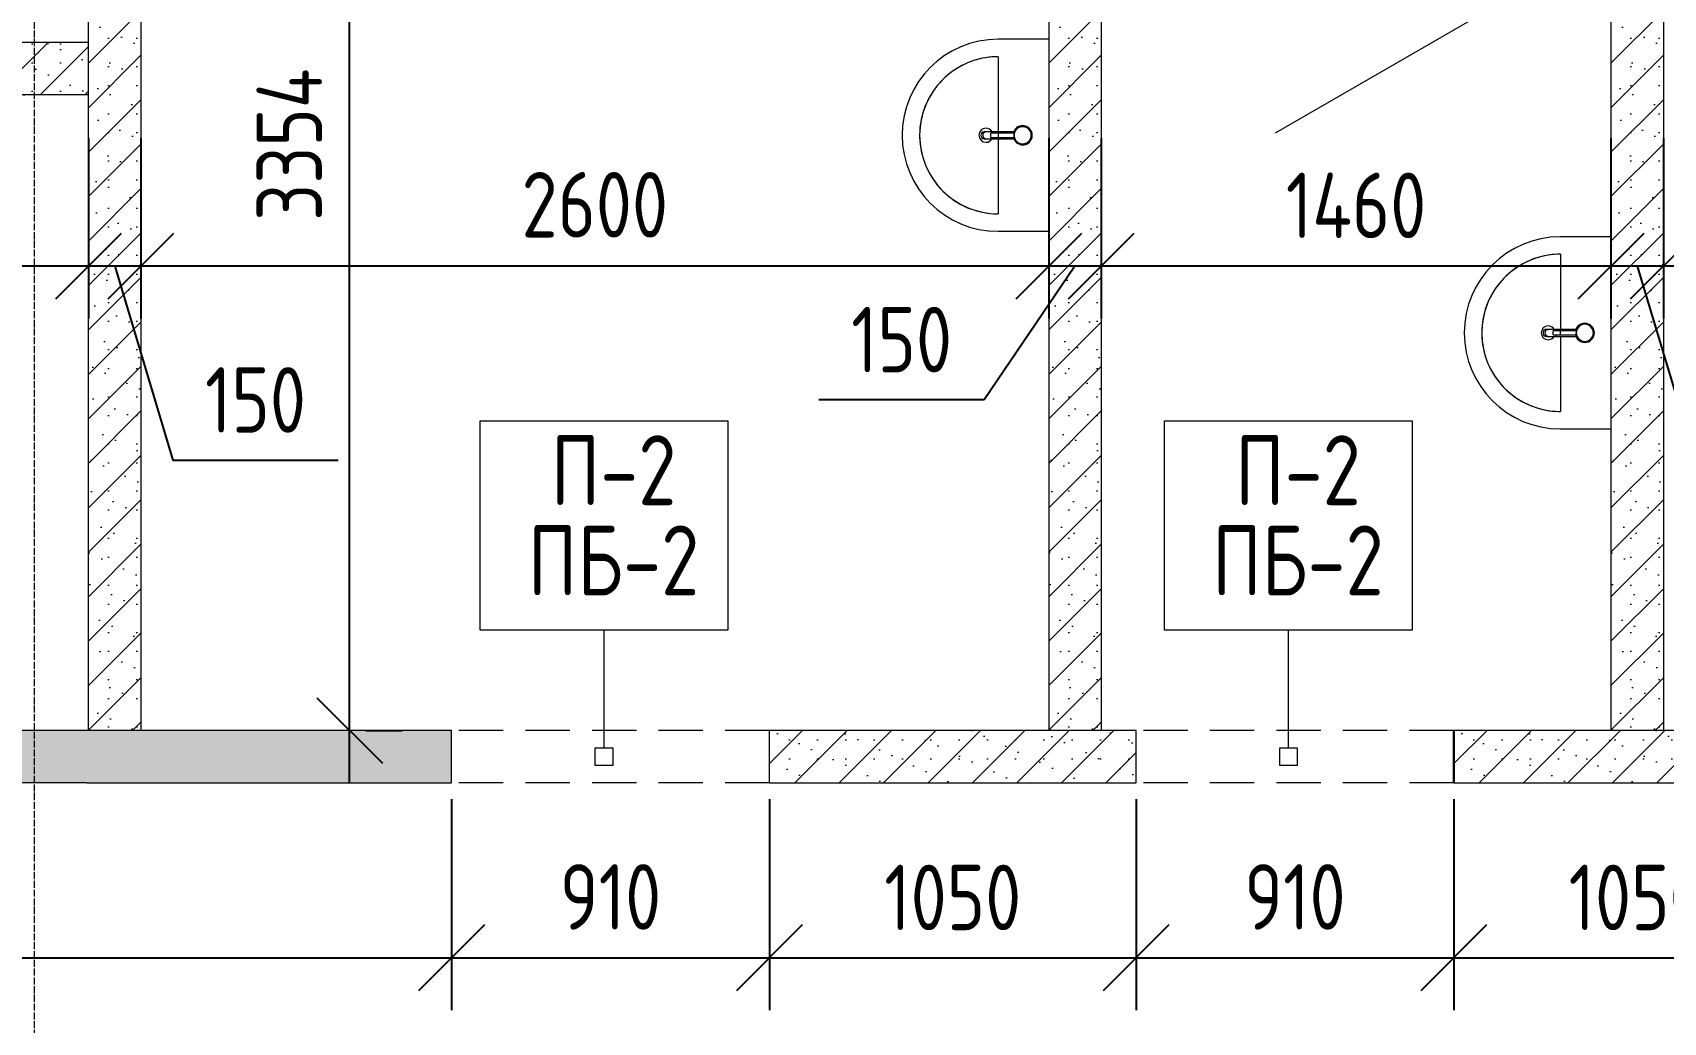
# Model space of a CAD drawing. Header units: millimetres. Extents: x -3689 to 3021565, y -698052 to -604547.
# Drawn here: x 2703092 to 2707762, y -640056 to -637223 of the extents above; entities that cross this region are included whole.
import ezdxf

# ---------------------------------------------------------------- set-up
doc = ezdxf.new("R2010")
doc.units = ezdxf.units.MM
doc.header["$PDMODE"] = 35
for name, pattern in [('_ШПТ__20_т__2_5__Линия сетки', [25, 20, -2.5, 0, -2.5]), ('CENTER', [50.8, 31.75, -6.35, 6.35, -6.35]), ('невидимаяX2', [19.05, 12.7, -6.35])]:
    doc.linetypes.add(name, pattern=pattern)
doc.layers.get('0').update_dxf_attribs({"lineweight": 0})
doc.layers.get('Defpoints').update_dxf_attribs({"color": 4})
doc.layers.add('_1-1_ Внутренние стены', color=7, linetype='Continuous')
doc.layers.add('_4-3_ маркировка на кладочных планах АР', color=7, linetype='Continuous')
for name, color, linetype, lineweight in [('Обобщенные модели', 7, 'Continuous', 18), ('ОСИ', 251, 'CENTER', 18), ('Размеры', 82, 'Continuous', 9), ('Стены', 7, 'Continuous', 18), ('Стены разрез', 7, 'Continuous', 30)]:
    doc.layers.add(name, color=color, linetype=linetype, lineweight=lineweight)
doc.layers.add('Сантехнические приборы', color=7, linetype='Continuous', lineweight=18, true_color=0x0080c0)
doc.styles.add('ГОСТ 2.304', font='CS_Gost2304.shx')
doc.styles.add('стиль1', font='isocpeur.ttf')
doc.dimstyles.new('СПДС', dxfattribs={"dimscale": 100, "dimtxt": 2.5, "dimasz": 2.5, "dimexe": 2, "dimexo": 0.625, "dimgap": 1, "dimtad": 1, "dimdec": 0, "dimtxsty": 'ГОСТ 2.304', "dimblk": 'OBLIQUE', "dimblk1": 'OBLIQUE', "dimblk2": 'OBLIQUE', "dimcen": 2.5, "dimdle": 2, "dimadec": 0, "dimazin": 2, "dimtfac": 0.75, "dimtdec": 4, "dimtmove": 1, "dimatfit": 3, "dimfxl": 1, "dimtfill": 1, "dimtolj": 1, "dimarcsym": 1})

# ---------------------------------------------------------------- blocks, each defined once
blk = doc.blocks.new('180_Умывальник_Полукруглый_Керамический_ГОСТ30493-96 - 2-ой величины-228735-_О__L1_0_000_')
at = {"layer": 'Сантехнические приборы', "color": 7}
for p, q in [((31515, 9655), (31370, 9655)), ((31370, 9605), (31370, 9389.9)), ((31370, 9370), (31370, 9155)), ((31370, 9105), (31515, 9105))]:
    blk.add_line(p, q, dxfattribs=at)
at = {"layer": 'Сантехнические приборы', "color": 7, "flags": 128}
blk.add_lwpolyline([(31370, 9605), (31361, 9604.8), (31352, 9604.3), (31343.1, 9603.4), (31334.2, 9602.1), (31325.3, 9600.5), (31316.5, 9598.5), (31307.8, 9596.2), (31299.2, 9593.6), (31290.7, 9590.6), (31282.4, 9587.2), (31274.2, 9583.5), (31266.1, 9579.6), (31258.2, 9575.2), (31250.5, 9570.6), (31243, 9565.7), (31235.6, 9560.4), (31228.5, 9554.9), (31221.6, 9549.1), (31215, 9543.1), (31208.6, 9536.7), (31202.5, 9530.2), (31196.6, 9523.3), (31191, 9516.3), (31185.7, 9509), (31180.7, 9501.5), (31176, 9493.9), (31171.6, 9486), (31167.5, 9478), (31163.7, 9469.8), (31160.3, 9461.5), (31157.2, 9453.1), (31154.4, 9444.5), (31152, 9435.8), (31150, 9427.1), (31148.3, 9418.2), (31146.9, 9409.3), (31145.9, 9400.4), (31145.3, 9391.4), (31145, 9382.4), (31145.1, 9373.4), (31145.5, 9364.4), (31146.3, 9355.5), (31147.5, 9346.5), (31149, 9337.7), (31150.9, 9328.9), (31153.1, 9320.1), (31155.7, 9311.5), (31158.6, 9303), (31161.8, 9294.6), (31165.4, 9286.3), (31169.3, 9278.2), (31173.5, 9270.3), (31178.1, 9262.5), (31182.9, 9254.9), (31188.1, 9247.6), (31193.5, 9240.4), (31199.3, 9233.5), (31205.2, 9226.7), (31211.5, 9220.3), (31218, 9214.1), (31224.8, 9208.1), (31231.8, 9202.4), (31239, 9197.1), (31246.4, 9192), (31254, 9187.2), (31261.8, 9182.7), (31269.8, 9178.5), (31277.9, 9174.7), (31286.2, 9171.2), (31294.6, 9168), (31303.2, 9165.1), (31311.8, 9162.6), (31320.5, 9160.5), (31329.4, 9158.7), (31338.2, 9157.2), (31347.2, 9156.1), (31356.2, 9155.4), (31365.1, 9155), (31370, 9155)], dxfattribs=at)
at = {"layer": 'Сантехнические приборы', "color": 7}
for centre, radius, start, end in [((31370, 9380), 275, 90, 270), ((31370, 9380), 225, 90, 270), ((31335, 9380), 20, 90, 270), ((31335, 9380), 20, 30, 90), ((31335, 9380), 20, 270, 330)]:
    blk.add_arc(centre, radius, start, end, dxfattribs=at)
blk = doc.blocks.new('180_Смеситель_ГОСТ25809-96 - Для умывальника_Однорукояточный-228586-_О__L1_0_000_')
at = {"layer": 'Сантехнические приборы', "color": 7}
for p, q in [((31333.9, 9390), (31330, 9390)), ((31356.6, 9390), (31333.9, 9390)), ((31414.8, 9390), (31356.6, 9390)), ((31330, 9370), (31333.9, 9370)), ((31333.9, 9370), (31356.6, 9370)), ((31369.7, 9386), (31349, 9386)), ((31349, 9385), (31349, 9386)), ((31349, 9386), (31349, 9385)), ((31349, 9375), (31349, 9385)), ((31349, 9375), (31349, 9374)), ((31349, 9374), (31349, 9375)), ((31349, 9374), (31369.7, 9374)), ((31356.6, 9370), (31414.8, 9370)), ((31415.4, 9386), (31369.7, 9386)), ((31369.7, 9374), (31415.4, 9374)), ((31369.8, 9385), (31369.8, 9375))]:
    blk.add_line(p, q, dxfattribs=at)
for radius, start, end in [(27.5, 90, 168.9224), (24.5, 90, 270), (27.5, 270, 90), (24.5, 270, 90), (27.5, 191.0769, 270)]:
    blk.add_arc((31440, 9380), radius, start, end, dxfattribs=at)
for start_param, end_param in [(0, 1.570796), (1.570796, 3.141593)]:
    blk.add_ellipse((31330, 9380), major_axis=(0, 10), ratio=0.965926, start_param=start_param, end_param=end_param, dxfattribs=at)
for points, knots in [([(31326.8, 9380), (31326.8, 9380.8), (31326.9, 9382.2), (31327.3, 9383.8), (31327.7, 9385), (31328.2, 9385.9), (31328.6, 9386.6), (31329, 9387.2), (31329.6, 9387.9), (31330.2, 9388.5), (31330.8, 9389), (31331.2, 9389.2), (31331.6, 9389.5), (31332.1, 9389.6), (31332.5, 9389.8), (31333, 9389.9), (31333.4, 9390), (31333.7, 9390), (31333.9, 9390)], [0, 0, 0, 0, 0.0833333, 0.125, 0.1666667, 0.2083333, 0.2291667, 0.25, 0.2916667, 0.3333333, 0.3541667, 0.375, 0.3958333, 0.4166667, 0.4375, 0.4583333, 0.4791667, 0.5, 0.5, 0.5, 0.5]), ([(31360.3, 9385), (31359.9, 9386.5), (31359.1, 9388.4), (31357.7, 9389.7), (31357, 9390), (31356.6, 9390)], [0.1666667, 0.1666667, 0.1666667, 0.1666667, 0.3333333, 0.4166667, 0.5, 0.5, 0.5, 0.5]), ([(31333.9, 9370), (31333.7, 9370), (31333.4, 9370), (31333, 9370.1), (31332.5, 9370.2), (31332.1, 9370.3), (31331.6, 9370.5), (31331.2, 9370.7), (31330.8, 9371), (31330.3, 9371.3), (31329.9, 9371.7), (31329.4, 9372.2), (31329, 9372.7), (31328.6, 9373.4), (31328.2, 9374.1), (31327.7, 9375), (31327.3, 9376.1), (31326.9, 9377.8), (31326.8, 9379.1), (31326.8, 9380)], [0.5, 0.5, 0.5, 0.5, 0.5208333, 0.5416667, 0.5625, 0.5833333, 0.6041667, 0.625, 0.6458333, 0.6666667, 0.6875, 0.7083333, 0.75, 0.7708333, 0.7916667, 0.8333333, 0.875, 0.9166667, 1, 1, 1, 1]), ([(31369.3, 9386), (31369.3, 9386), (31369.3, 9386), (31369.3, 9385.9), (31369.2, 9385.7), (31369.2, 9385.4), (31369.2, 9385.2), (31369.2, 9385)], [0, 0, 0, 0, 0.166667, 0.333333, 0.5, 0.666667, 1, 1, 1, 1]), ([(31369.7, 9374), (31369.7, 9374), (31369.8, 9374), (31369.8, 9374.1), (31369.8, 9374.3), (31369.8, 9374.5), (31369.8, 9374.8), (31369.8, 9375)], [0, 0, 0, 0, 0.166667, 0.333333, 0.5, 0.666667, 1, 1, 1, 1]), ([(31415, 9385.9), (31415, 9385.9), (31415, 9386), (31415, 9386), (31415, 9386)], [0.8, 0.8, 0.8, 0.8, 0.85, 1, 1, 1, 1]), ([(31416.4, 9386.6), (31416.4, 9386.5), (31416.4, 9386.4), (31416.3, 9386.1), (31416.1, 9385.4), (31416, 9384.8), (31415.9, 9384.5), (31415.9, 9384.5)], [0.77777778, 0.77777778, 0.77777778, 0.77777778, 0.78298611, 0.79166667, 0.82638889, 0.86111111, 0.86127185, 0.86127185, 0.86127185, 0.86127185]), ([(31415.9, 9375.5), (31415.9, 9375.5), (31416, 9375.2), (31416.1, 9374.7), (31416.2, 9374.1), (31416.3, 9373.7), (31416.4, 9373.5), (31416.4, 9373.4)], [0.13872815, 0.13872815, 0.13872815, 0.13872815, 0.13888889, 0.16666667, 0.19444444, 0.20833333, 0.22222222, 0.22222222, 0.22222222, 0.22222222])]:
    blk.add_open_spline(points, degree=3, knots=knots, dxfattribs=at)
for points in [[(31356.6, 9370), (31357, 9370), (31357.7, 9370.2), (31358.8, 9371.2), (31359.7, 9372.8), (31360.1, 9374.2), (31360.3, 9375)], [(31369.2, 9375), (31369.2, 9374.8), (31369.2, 9374.5), (31369.3, 9374.1), (31369.3, 9374), (31369.3, 9374)], [(31369.8, 9385), (31369.8, 9385.2), (31369.8, 9385.5), (31369.8, 9385.9), (31369.8, 9386), (31369.7, 9386)], [(31415.3, 9385), (31415, 9383.3), (31414.6, 9380), (31415, 9376.6), (31415.3, 9375)], [(31415, 9374), (31415, 9374), (31415, 9374), (31415, 9374)], [(31415.4, 9385.9), (31415.4, 9385.9), (31415.4, 9385.9), (31415.4, 9385.7), (31415.4, 9385.5), (31415.3, 9385.2), (31415.3, 9385.1), (31415.3, 9385)], [(31415.3, 9375), (31415.3, 9374.9), (31415.3, 9374.7), (31415.4, 9374.5), (31415.4, 9374.3), (31415.4, 9374.1), (31415.4, 9374), (31415.4, 9374)]]:
    blk.add_open_spline(points, degree=3, dxfattribs=at)
blk = doc.blocks.new('_Oblique')
at = {"color": 0, "linetype": 'ByBlock', "lineweight": -2}
blk.add_line((-0.5, -0.5), (0.5, 0.5), dxfattribs=at)
blk = doc.blocks.new('*D399')
at = {"layer": 'Defpoints', "color": 0, "ltscale": 75, "transparency": 16777216}
for p in [(2707761.8, -637477.7), (2709251.8, -637477.7), (2707761.8, -637891.6)]:
    blk.add_point(p, dxfattribs=at)
at = {"layer": 'Размеры', "color": 0, "lineweight": -2, "ltscale": 75, "transparency": 16777216}
for p, q in [((2707761.8, -637524.6), (2707761.8, -638041.6)), ((2709251.8, -637524.6), (2709251.8, -638041.6)), ((2709401.8, -637891.6), (2707611.8, -637891.6))]:
    blk.add_line(p, q, dxfattribs=at)
at = {"layer": 'Размеры', "color": 0, "lineweight": -2, "ltscale": 75, "transparency": 16777216, "xscale": 187.5, "yscale": 187.5, "zscale": 187.5, "rotation": 180}
blk.add_blockref('_Oblique', (2707761.8, -637891.6), dxfattribs=at)
at = {"layer": 'Размеры', "color": 0, "lineweight": -2, "ltscale": 75, "transparency": 16777216, "xscale": 187.5, "yscale": 187.5, "zscale": 187.5}
blk.add_blockref('_Oblique', (2709251.8, -637891.6), dxfattribs=at)
at = {"layer": 'Размеры', "color": 0, "ltscale": 75, "transparency": 16777216, "insert": (2708506.8, -637717.4), "char_height": 187.5, "attachment_point": 5, "style": 'ГОСТ 2.304', "bg_fill": 3, "box_fill_scale": 1.1, "bg_fill_color": 256, "bg_fill_true_color": 13158600, "bg_fill_transparency": 0}
blk.add_mtext('\\A1;1490', dxfattribs=at)
blk = doc.blocks.new('*D400')
at = {"layer": 'Defpoints', "color": 0, "ltscale": 75, "transparency": 16777216}
for p in [(2707611.8, -637477.7), (2707761.8, -637477.7), (2707611.8, -637891.6)]:
    blk.add_point(p, dxfattribs=at)
at = {"layer": 'Размеры', "color": 0, "lineweight": -2, "ltscale": 75, "transparency": 16777216}
for p, q in [((2707611.8, -637524.6), (2707611.8, -638041.6)), ((2707761.8, -637524.6), (2707761.8, -638041.6)), ((2707911.8, -637891.6), (2707461.8, -637891.6)), ((2707686.8, -637891.6), (2707853.4, -638447)), ((2707853.4, -638447), (2708326.8, -638447))]:
    blk.add_line(p, q, dxfattribs=at)
at = {"layer": 'Размеры', "color": 0, "lineweight": -2, "ltscale": 75, "transparency": 16777216, "xscale": 187.5, "yscale": 187.5, "zscale": 187.5, "rotation": 180}
blk.add_blockref('_Oblique', (2707611.8, -637891.6), dxfattribs=at)
at = {"layer": 'Размеры', "color": 0, "lineweight": -2, "ltscale": 75, "transparency": 16777216, "xscale": 187.5, "yscale": 187.5, "zscale": 187.5}
blk.add_blockref('_Oblique', (2707761.8, -637891.6), dxfattribs=at)
at = {"layer": 'Размеры', "color": 0, "ltscale": 75, "transparency": 16777216, "insert": (2708090.1, -638274.4), "char_height": 187.5, "attachment_point": 5, "style": 'ГОСТ 2.304', "bg_fill": 3, "box_fill_scale": 1.1, "bg_fill_color": 256, "bg_fill_true_color": 13158600, "bg_fill_transparency": 0}
blk.add_mtext('\\A1;150', dxfattribs=at)
blk = doc.blocks.new('*D401')
at = {"layer": 'Defpoints', "color": 0, "ltscale": 75, "transparency": 16777216}
for p in [(2706151.8, -637477.7), (2707611.8, -637477.7), (2706151.8, -637891.6)]:
    blk.add_point(p, dxfattribs=at)
at = {"layer": 'Размеры', "color": 0, "lineweight": -2, "ltscale": 75, "transparency": 16777216}
for p, q in [((2706151.8, -637524.6), (2706151.8, -638041.6)), ((2707611.8, -637524.6), (2707611.8, -638041.6)), ((2707761.8, -637891.6), (2706001.8, -637891.6))]:
    blk.add_line(p, q, dxfattribs=at)
at = {"layer": 'Размеры', "color": 0, "lineweight": -2, "ltscale": 75, "transparency": 16777216, "xscale": 187.5, "yscale": 187.5, "zscale": 187.5, "rotation": 180}
blk.add_blockref('_Oblique', (2706151.8, -637891.6), dxfattribs=at)
at = {"layer": 'Размеры', "color": 0, "lineweight": -2, "ltscale": 75, "transparency": 16777216, "xscale": 187.5, "yscale": 187.5, "zscale": 187.5}
blk.add_blockref('_Oblique', (2707611.8, -637891.6), dxfattribs=at)
at = {"layer": 'Размеры', "color": 0, "ltscale": 75, "transparency": 16777216, "insert": (2706881.8, -637717.4), "char_height": 187.5, "attachment_point": 5, "style": 'ГОСТ 2.304', "bg_fill": 3, "box_fill_scale": 1.1, "bg_fill_color": 256, "bg_fill_true_color": 13158600, "bg_fill_transparency": 0}
blk.add_mtext('\\A1;1460', dxfattribs=at)
blk = doc.blocks.new('*D402')
at = {"layer": 'Defpoints', "color": 0, "ltscale": 75, "transparency": 16777216}
for p in [(2706001.8, -637477.7), (2706151.8, -637477.7), (2706001.8, -637891.6)]:
    blk.add_point(p, dxfattribs=at)
at = {"layer": 'Размеры', "color": 0, "lineweight": -2, "ltscale": 75, "transparency": 16777216}
for p, q in [((2706001.8, -637524.6), (2706001.8, -638041.6)), ((2706151.8, -637524.6), (2706151.8, -638041.6)), ((2706076.8, -637891.6), (2705817.2, -638274.4)), ((2706301.8, -637891.6), (2705851.8, -637891.6)), ((2705817.2, -638274.4), (2705343.7, -638274.4))]:
    blk.add_line(p, q, dxfattribs=at)
at = {"layer": 'Размеры', "color": 0, "lineweight": -2, "ltscale": 75, "transparency": 16777216, "xscale": 187.5, "yscale": 187.5, "zscale": 187.5, "rotation": 180}
blk.add_blockref('_Oblique', (2706001.8, -637891.6), dxfattribs=at)
at = {"layer": 'Размеры', "color": 0, "lineweight": -2, "ltscale": 75, "transparency": 16777216, "xscale": 187.5, "yscale": 187.5, "zscale": 187.5}
blk.add_blockref('_Oblique', (2706151.8, -637891.6), dxfattribs=at)
at = {"layer": 'Размеры', "color": 0, "ltscale": 75, "transparency": 16777216, "insert": (2705580.4, -638101.7), "char_height": 187.5, "attachment_point": 5, "style": 'ГОСТ 2.304', "bg_fill": 3, "box_fill_scale": 1.1, "bg_fill_color": 256, "bg_fill_true_color": 13158600, "bg_fill_transparency": 0}
blk.add_mtext('\\A1;150', dxfattribs=at)
blk = doc.blocks.new('*D403')
at = {"layer": 'Defpoints', "color": 0, "ltscale": 75, "transparency": 16777216}
for p in [(2703401.8, -637477.7), (2706001.8, -637477.7), (2703401.8, -637891.6)]:
    blk.add_point(p, dxfattribs=at)
at = {"layer": 'Размеры', "color": 0, "lineweight": -2, "ltscale": 75, "transparency": 16777216}
for p, q in [((2703401.8, -637524.6), (2703401.8, -638041.6)), ((2706001.8, -637524.6), (2706001.8, -638041.6)), ((2706151.8, -637891.6), (2703251.8, -637891.6))]:
    blk.add_line(p, q, dxfattribs=at)
at = {"layer": 'Размеры', "color": 0, "lineweight": -2, "ltscale": 75, "transparency": 16777216, "xscale": 187.5, "yscale": 187.5, "zscale": 187.5, "rotation": 180}
blk.add_blockref('_Oblique', (2703401.8, -637891.6), dxfattribs=at)
at = {"layer": 'Размеры', "color": 0, "lineweight": -2, "ltscale": 75, "transparency": 16777216, "xscale": 187.5, "yscale": 187.5, "zscale": 187.5}
blk.add_blockref('_Oblique', (2706001.8, -637891.6), dxfattribs=at)
at = {"layer": 'Размеры', "color": 0, "ltscale": 75, "transparency": 16777216, "insert": (2704701.8, -637715.6), "char_height": 187.5, "attachment_point": 5, "style": 'ГОСТ 2.304', "bg_fill": 3, "box_fill_scale": 1.1, "bg_fill_color": 256, "bg_fill_true_color": 13158600, "bg_fill_transparency": 0}
blk.add_mtext('\\A1;2600', dxfattribs=at)
blk = doc.blocks.new('*D404')
at = {"layer": 'Defpoints', "color": 0, "ltscale": 75, "transparency": 16777216}
for p in [(2703251.8, -637477.7), (2703401.8, -637477.7), (2703251.8, -637891.6)]:
    blk.add_point(p, dxfattribs=at)
at = {"layer": 'Размеры', "color": 0, "lineweight": -2, "ltscale": 75, "transparency": 16777216}
for p, q in [((2703251.8, -637524.6), (2703251.8, -638041.6)), ((2703401.8, -637524.6), (2703401.8, -638041.6)), ((2703551.8, -637891.6), (2703101.8, -637891.6)), ((2703326.8, -637891.6), (2703493.4, -638447)), ((2703493.4, -638447), (2703966.8, -638447))]:
    blk.add_line(p, q, dxfattribs=at)
at = {"layer": 'Размеры', "color": 0, "lineweight": -2, "ltscale": 75, "transparency": 16777216, "xscale": 187.5, "yscale": 187.5, "zscale": 187.5, "rotation": 180}
blk.add_blockref('_Oblique', (2703251.8, -637891.6), dxfattribs=at)
at = {"layer": 'Размеры', "color": 0, "lineweight": -2, "ltscale": 75, "transparency": 16777216, "xscale": 187.5, "yscale": 187.5, "zscale": 187.5}
blk.add_blockref('_Oblique', (2703401.8, -637891.6), dxfattribs=at)
at = {"layer": 'Размеры', "color": 0, "ltscale": 75, "transparency": 16777216, "insert": (2703730.1, -638274.4), "char_height": 187.5, "attachment_point": 5, "style": 'ГОСТ 2.304', "bg_fill": 3, "box_fill_scale": 1.1, "bg_fill_color": 256, "bg_fill_true_color": 13158600, "bg_fill_transparency": 0}
blk.add_mtext('\\A1;150', dxfattribs=at)
blk = doc.blocks.new('*D405')
at = {"layer": 'Defpoints', "color": 0, "ltscale": 75, "transparency": 16777216}
for p in [(2700441.8, -637477.7), (2703251.8, -637477.7), (2700441.8, -637891.6)]:
    blk.add_point(p, dxfattribs=at)
at = {"layer": 'Размеры', "color": 0, "lineweight": -2, "ltscale": 75, "transparency": 16777216}
for p, q in [((2700441.8, -637524.6), (2700441.8, -638041.6)), ((2703251.8, -637524.6), (2703251.8, -638041.6)), ((2703401.8, -637891.6), (2700291.8, -637891.6))]:
    blk.add_line(p, q, dxfattribs=at)
at = {"layer": 'Размеры', "color": 0, "lineweight": -2, "ltscale": 75, "transparency": 16777216, "xscale": 187.5, "yscale": 187.5, "zscale": 187.5, "rotation": 180}
blk.add_blockref('_Oblique', (2700441.8, -637891.6), dxfattribs=at)
at = {"layer": 'Размеры', "color": 0, "lineweight": -2, "ltscale": 75, "transparency": 16777216, "xscale": 187.5, "yscale": 187.5, "zscale": 187.5}
blk.add_blockref('_Oblique', (2703251.8, -637891.6), dxfattribs=at)
at = {"layer": 'Размеры', "color": 0, "ltscale": 75, "transparency": 16777216, "insert": (2701846.8, -637715.6), "char_height": 187.5, "attachment_point": 5, "style": 'ГОСТ 2.304', "bg_fill": 3, "box_fill_scale": 1.1, "bg_fill_color": 256, "bg_fill_true_color": 13158600, "bg_fill_transparency": 0}
blk.add_mtext('\\A1;2810', dxfattribs=at)
blk = doc.blocks.new('*D416')
at = {"layer": 'Defpoints', "color": 0, "ltscale": 75, "transparency": 16777216}
for p in [(2698001.8, -639370.6), (2704291.8, -639370.6), (2704291.8, -639871.2)]:
    blk.add_point(p, dxfattribs=at)
at = {"layer": 'Размеры', "color": 0, "lineweight": -2, "ltscale": 75, "transparency": 16777216}
for p, q in [((2698001.8, -639417.4), (2698001.8, -640021.2)), ((2704291.8, -639417.4), (2704291.8, -640021.2)), ((2697851.8, -639871.2), (2704441.8, -639871.2))]:
    blk.add_line(p, q, dxfattribs=at)
at = {"layer": 'Размеры', "color": 0, "lineweight": -2, "ltscale": 75, "transparency": 16777216, "xscale": 187.5, "yscale": 187.5, "zscale": 187.5, "rotation": 180}
blk.add_blockref('_Oblique', (2698001.8, -639871.2), dxfattribs=at)
at = {"layer": 'Размеры', "color": 0, "lineweight": -2, "ltscale": 75, "transparency": 16777216, "xscale": 187.5, "yscale": 187.5, "zscale": 187.5}
blk.add_blockref('_Oblique', (2704291.8, -639871.2), dxfattribs=at)
at = {"layer": 'Размеры', "color": 0, "ltscale": 75, "transparency": 16777216, "insert": (2701146.8, -639689.8), "char_height": 187.5, "attachment_point": 5, "style": 'ГОСТ 2.304', "bg_fill": 3, "box_fill_scale": 1.1, "bg_fill_color": 256, "bg_fill_true_color": 13158600, "bg_fill_transparency": 0}
blk.add_mtext('\\A1;6290', dxfattribs=at)
blk = doc.blocks.new('*D417')
at = {"layer": 'Defpoints', "color": 0, "ltscale": 75, "transparency": 16777216}
for p in [(2704291.8, -639370.6), (2705201.8, -639370.3), (2705201.8, -639871.2)]:
    blk.add_point(p, dxfattribs=at)
at = {"layer": 'Размеры', "color": 0, "lineweight": -2, "ltscale": 75, "transparency": 16777216}
for p, q in [((2704291.8, -639417.4), (2704291.8, -640021.2)), ((2705201.8, -639417.2), (2705201.8, -640021.2)), ((2704141.8, -639871.2), (2705351.8, -639871.2))]:
    blk.add_line(p, q, dxfattribs=at)
at = {"layer": 'Размеры', "color": 0, "lineweight": -2, "ltscale": 75, "transparency": 16777216, "xscale": 187.5, "yscale": 187.5, "zscale": 187.5, "rotation": 180}
blk.add_blockref('_Oblique', (2704291.8, -639871.2), dxfattribs=at)
at = {"layer": 'Размеры', "color": 0, "lineweight": -2, "ltscale": 75, "transparency": 16777216, "xscale": 187.5, "yscale": 187.5, "zscale": 187.5}
blk.add_blockref('_Oblique', (2705201.8, -639871.2), dxfattribs=at)
at = {"layer": 'Размеры', "color": 0, "ltscale": 75, "transparency": 16777216, "insert": (2704746.8, -639697.1), "char_height": 187.5, "attachment_point": 5, "style": 'ГОСТ 2.304', "bg_fill": 3, "box_fill_scale": 1.1, "bg_fill_color": 256, "bg_fill_true_color": 13158600, "bg_fill_transparency": 0}
blk.add_mtext('\\A1;910', dxfattribs=at)
blk = doc.blocks.new('*D418')
at = {"layer": 'Defpoints', "color": 0, "ltscale": 75, "transparency": 16777216}
for p in [(2705201.8, -639370.3), (2706251.8, -639370.3), (2706251.8, -639871.2)]:
    blk.add_point(p, dxfattribs=at)
at = {"layer": 'Размеры', "color": 0, "lineweight": -2, "ltscale": 75, "transparency": 16777216}
for p, q in [((2705201.8, -639417.2), (2705201.8, -640021.2)), ((2706251.8, -639417.2), (2706251.8, -640021.2)), ((2705051.8, -639871.2), (2706401.8, -639871.2))]:
    blk.add_line(p, q, dxfattribs=at)
at = {"layer": 'Размеры', "color": 0, "lineweight": -2, "ltscale": 75, "transparency": 16777216, "xscale": 187.5, "yscale": 187.5, "zscale": 187.5, "rotation": 180}
blk.add_blockref('_Oblique', (2705201.8, -639871.2), dxfattribs=at)
at = {"layer": 'Размеры', "color": 0, "lineweight": -2, "ltscale": 75, "transparency": 16777216, "xscale": 187.5, "yscale": 187.5, "zscale": 187.5}
blk.add_blockref('_Oblique', (2706251.8, -639871.2), dxfattribs=at)
at = {"layer": 'Размеры', "color": 0, "ltscale": 75, "transparency": 16777216, "insert": (2705726.8, -639698.6), "char_height": 187.5, "attachment_point": 5, "style": 'ГОСТ 2.304', "bg_fill": 3, "box_fill_scale": 1.1, "bg_fill_color": 256, "bg_fill_true_color": 13158600, "bg_fill_transparency": 0}
blk.add_mtext('\\A1;1050', dxfattribs=at)
blk = doc.blocks.new('*D419')
at = {"layer": 'Defpoints', "color": 0, "ltscale": 75, "transparency": 16777216}
for p in [(2706251.8, -639370.3), (2707161.8, -639370.3), (2707161.8, -639871.2)]:
    blk.add_point(p, dxfattribs=at)
at = {"layer": 'Размеры', "color": 0, "lineweight": -2, "ltscale": 75, "transparency": 16777216}
for p, q in [((2706251.8, -639417.2), (2706251.8, -640021.2)), ((2707161.8, -639417.2), (2707161.8, -640021.2)), ((2706101.8, -639871.2), (2707311.8, -639871.2))]:
    blk.add_line(p, q, dxfattribs=at)
at = {"layer": 'Размеры', "color": 0, "lineweight": -2, "ltscale": 75, "transparency": 16777216, "xscale": 187.5, "yscale": 187.5, "zscale": 187.5, "rotation": 180}
blk.add_blockref('_Oblique', (2706251.8, -639871.2), dxfattribs=at)
at = {"layer": 'Размеры', "color": 0, "lineweight": -2, "ltscale": 75, "transparency": 16777216, "xscale": 187.5, "yscale": 187.5, "zscale": 187.5}
blk.add_blockref('_Oblique', (2707161.8, -639871.2), dxfattribs=at)
at = {"layer": 'Размеры', "color": 0, "ltscale": 75, "transparency": 16777216, "insert": (2706706.8, -639697.1), "char_height": 187.5, "attachment_point": 5, "style": 'ГОСТ 2.304', "bg_fill": 3, "box_fill_scale": 1.1, "bg_fill_color": 256, "bg_fill_true_color": 13158600, "bg_fill_transparency": 0}
blk.add_mtext('\\A1;910', dxfattribs=at)
blk = doc.blocks.new('*D420')
at = {"layer": 'Defpoints', "color": 0, "ltscale": 75, "transparency": 16777216}
for p in [(2707161.8, -639370.3), (2708211.6, -639370.3), (2708211.6, -639871.2)]:
    blk.add_point(p, dxfattribs=at)
at = {"layer": 'Размеры', "color": 0, "lineweight": -2, "ltscale": 75, "transparency": 16777216}
for p, q in [((2707161.8, -639417.2), (2707161.8, -640021.2)), ((2708211.6, -639417.2), (2708211.6, -640021.2)), ((2707011.8, -639871.2), (2708361.6, -639871.2))]:
    blk.add_line(p, q, dxfattribs=at)
at = {"layer": 'Размеры', "color": 0, "lineweight": -2, "ltscale": 75, "transparency": 16777216, "xscale": 187.5, "yscale": 187.5, "zscale": 187.5, "rotation": 180}
blk.add_blockref('_Oblique', (2707161.8, -639871.2), dxfattribs=at)
at = {"layer": 'Размеры', "color": 0, "lineweight": -2, "ltscale": 75, "transparency": 16777216, "xscale": 187.5, "yscale": 187.5, "zscale": 187.5}
blk.add_blockref('_Oblique', (2708211.6, -639871.2), dxfattribs=at)
at = {"layer": 'Размеры', "color": 0, "ltscale": 75, "transparency": 16777216, "insert": (2707686.7, -639698.6), "char_height": 187.5, "attachment_point": 5, "style": 'ГОСТ 2.304', "bg_fill": 3, "box_fill_scale": 1.1, "bg_fill_color": 256, "bg_fill_true_color": 13158600, "bg_fill_transparency": 0}
blk.add_mtext('\\A1;1050', dxfattribs=at)
blk = doc.blocks.new('*D507')
at = {"color": 0, "lineweight": -2, "ltscale": 75, "transparency": 16777216}
for p, q in [((2703999.6, -639370.6), (2703999.6, -635716.7)), ((2704046.4, -635866.7), (2704149.6, -635866.7)), ((2704046.4, -639220.6), (2704149.6, -639220.6))]:
    blk.add_line(p, q, dxfattribs=at)
at = {"layer": 'Defpoints', "color": 0, "ltscale": 75, "transparency": 16777216}
for p in [(2703999.6, -635866.7), (2703999.6, -635866.7), (2703999.6, -639220.6)]:
    blk.add_point(p, dxfattribs=at)
at = {"color": 0, "lineweight": -2, "ltscale": 75, "transparency": 16777216, "xscale": 187.5, "yscale": 187.5, "zscale": 187.5}
for p, rotation in [((2703999.6, -635866.7), 90), ((2703999.6, -639220.6), 270)]:
    blk.add_blockref('_Oblique', p, dxfattribs=dict(at, rotation=rotation))
at = {"color": 0, "ltscale": 75, "transparency": 16777216, "insert": (2703826.9, -637543.6), "char_height": 187.5, "attachment_point": 5, "rotation": 90, "style": 'ГОСТ 2.304', "bg_fill": 3, "box_fill_scale": 1.1, "bg_fill_color": 256, "bg_fill_true_color": 13158600, "bg_fill_transparency": 0}
blk.add_mtext('\\A1;3354', dxfattribs=at)

msp = doc.modelspace()

# ---------------------------------------------------------------- hatches: boundary and pattern name
at = {"layer": '_1-1_ Внутренние стены', "linetype": 'Continuous', "lineweight": 0, "true_color": 0x000000}
h = msp.add_hatch(dxfattribs=at)
h.set_pattern_fill('ГАЗОБЕТОН_0004', color=18, style=0, pattern_type=2)
h.set_pattern_definition([(45, (2743573.48, -644797.96), (-63.63961, 63.63961), []), (90, (2743509.84, -644734.32), (-81, 0), [0, -54, 0, -81]), (155, (2743573.48, -644670.68), (34.23208, 73.41093), [0, -39.6, 0, -68.4])])
h.paths.add_polyline_path([(2700441.7647, -637400.788), (2700441.7647, -637250.788), (2703251.7647, -637250.788), (2703251.7647, -637400.788)])

# ---------------------------------------------------------------- linework, layer by layer
for p, q in [((2703401.7647, -635360.5597), (2703401.7647, -639220.5597)), ((2705201.7647, -639370.5597), (2705201.7647, -639220.5597)), ((2706251.7647, -639370.5597), (2706251.7647, -639220.5597))]:
    msp.add_line(p, q)
at = {"layer": '_4-3_ маркировка на кладочных планах АР', "color": 94, "linetype": 'Continuous', "lineweight": 0}
for p, q in [((2704373.529, -638333.7647), (2705082.8885, -638333.7647)), ((2704373.529, -638933.7647), (2704373.529, -638333.7647)), ((2705082.8885, -638333.7647), (2705082.8885, -638933.7647)), ((2706333.529, -638333.7647), (2707042.8885, -638333.7647)), ((2706333.529, -638933.7647), (2706333.529, -638333.7647)), ((2707042.8885, -638333.7647), (2707042.8885, -638933.7647)), ((2705082.8885, -638933.7647), (2704373.529, -638933.7647)), ((2704728.2088, -639270.5597), (2704728.2088, -638933.7647)), ((2707042.8885, -638933.7647), (2706333.529, -638933.7647)), ((2706688.2088, -639270.5597), (2706688.2088, -638933.7647)), ((2704703.2088, -639270.5597), (2704753.2088, -639270.5597)), ((2704703.2088, -639320.5597), (2704703.2088, -639270.5597)), ((2704753.2088, -639270.5597), (2704753.2088, -639320.5597)), ((2706663.2088, -639270.5597), (2706713.2088, -639270.5597)), ((2706663.2088, -639320.5597), (2706663.2088, -639270.5597)), ((2706713.2088, -639270.5597), (2706713.2088, -639320.5597)), ((2704753.2088, -639320.5597), (2704703.2088, -639320.5597)), ((2706713.2088, -639320.5597), (2706663.2088, -639320.5597))]:
    msp.add_line(p, q, dxfattribs=at)
at = {"layer": 'Обобщенные модели'}
msp.add_line((2707256.7647, -637160.3271), (2706650.5469, -637510.3271), dxfattribs=at)
at = {"layer": 'ОСИ', "linetype": '_ШПТ__20_т__2_5__Линия сетки'}
msp.add_line((2703096.7647, -651518.5254), (2703096.7647, -634187.5211), dxfattribs=at)
at = {"layer": 'Стены'}
for p, q in [((2703251.7647, -639220.5597), (2703251.7647, -635360.5597)), ((2703401.7647, -635360.5597), (2703401.7647, -639220.5597)), ((2703246.7647, -639370.5597), (2704291.7647, -639370.5597)), ((2705201.7647, -639370.5597), (2706251.7647, -639370.5597)), ((2707161.7647, -639370.5597), (2708211.7647, -639370.5597))]:
    msp.add_line(p, q, dxfattribs=at)
at = {"layer": 'Стены', "lineweight": 18}
for p, q in [((2706001.7647, -635360.5597), (2706001.7647, -639220.5597)), ((2706151.7647, -635360.5597), (2706151.7647, -639220.5597)), ((2707611.7647, -635360.5597), (2707611.7647, -639220.5597)), ((2707761.7647, -635360.5597), (2707761.7647, -639220.5597)), ((2703251.7647, -637250.788), (2700441.7647, -637250.788)), ((2703251.7647, -637400.788), (2700441.7647, -637400.788)), ((2704291.7647, -639220.5597), (2698001.7647, -639220.5597)), ((2704291.7647, -639370.5597), (2704291.7647, -639220.5597)), ((2706251.7647, -639220.5597), (2705201.7647, -639220.5597)), ((2708211.7647, -639220.5597), (2707161.7647, -639220.5597)), ((2703246.594, -639370.3271), (2701261.094, -639370.3271)), ((2703246.7647, -639370.5597), (2702171.2647, -639370.5597))]:
    msp.add_line(p, q, dxfattribs=at)
at = {"layer": 'Стены', "linetype": 'невидимаяX2', "ltscale": 10}
for p, q in [((2705201.7647, -639220.5597), (2704291.7647, -639220.5597)), ((2707161.7647, -639220.5597), (2706251.7647, -639220.5597)), ((2705201.7647, -639370.5597), (2704291.7647, -639370.5597)), ((2707161.7647, -639370.5597), (2706251.7647, -639370.5597))]:
    msp.add_line(p, q, dxfattribs=at)
at = {"layer": 'Стены разрез'}
msp.add_line((2707161.7647, -639220.5597), (2707161.7647, -639370.5597), dxfattribs=at)

# ---------------------------------------------------------------- block references
at = {"layer": 'Сантехнические приборы', "color": 7}
for name, p in [('180_Умывальник_Полукруглый_Керамический_ГОСТ30493-96 - 2-ой величины-228735-_О__L1_0_000_', (2674486.9354, -646896.6654)), ('180_Смеситель_ГОСТ25809-96 - Для умывальника_Однорукояточный-228586-_О__L1_0_000_', (2674486.9354, -646896.6654)), ('180_Умывальник_Полукруглый_Керамический_ГОСТ30493-96 - 2-ой величины-228735-_О__L1_0_000_', (2676096.7647, -647462.3271)), ('180_Смеситель_ГОСТ25809-96 - Для умывальника_Однорукояточный-228586-_О__L1_0_000_', (2676096.7647, -647462.3271))]:
    msp.add_blockref(name, p, dxfattribs=at)

# ---------------------------------------------------------------- texts
at = {"layer": '_4-3_ маркировка на кладочных планах АР', "lineweight": 5, "char_height": 200, "attachment_point": 2, "style": 'стиль1'}
for s, insert in [('\\A1;\\pxqc,t0,20;{\\W0.8;П-2 \\H0.66x;\\S^  ;\\S^  ;}', (2704873.529, -638375.6947)), ('\\A1;\\pxqc,t0,20;{\\W0.8;П-2 \\H0.66x;\\S^  ;\\S^  ;}', (2706833.529, -638375.6947)), ('\\A1;\\pxqc,t0,20;{\\W0.8;ПБ-2 \\H0.66x;\\S^  ;\\S^  ;}', (2704873.529, -638633.7647)), ('\\A1;\\pxqc,t0,20;{\\W0.8;ПБ-2 \\H0.66x;\\S^  ;\\S^  ;}', (2706833.529, -638633.7647))]:
    msp.add_mtext(s, dxfattribs=dict(at, insert=insert))

# ---------------------------------------------------------------- next in the draw order: dimensions: what is measured, and where the dimension line sits
at = {"layer": 'Размеры', "ltscale": 75}
for base, p1, p2, picture, middle in [((2707761.7647, -637891.592), (2709251.7647, -637477.7327), (2707761.7647, -637477.7327), '*D399', (2708506.7647, -637717.4163)), ((2704291.7647, -639871.2336), (2698001.7647, -639370.5597), (2704291.7647, -639370.5597), '*D416', (2701146.7647, -639689.796))]:
    dim = msp.add_linear_dim(base=base, p1=p1, p2=p2, dimstyle='СПДС', override={"dimscale": 75}, dxfattribs=at)
    dim.commit()
    dim.dimension.update_dxf_attribs({"geometry": picture, "text_midpoint": middle})

# ---------------------------------------------------------------- next in the draw order: dimensions: what is measured, and where the dimension line sits
for base, p1, p2, picture, middle in [((2707611.7647, -637891.592), (2707761.7647, -637477.7327), (2707611.7647, -637477.7327), '*D400', (2707928.3846, -638274.3585)), ((2705201.7647, -639871.2336), (2704291.7647, -639370.5597), (2705201.7647, -639370.3271), '*D417', (2704746.7647, -639697.0579))]:
    dim = msp.add_linear_dim(base=base, p1=p1, p2=p2, dimstyle='СПДС', override={"dimscale": 75}, dxfattribs=at)
    dim.commit()
    dim.dimension.update_dxf_attribs({"geometry": picture, "text_midpoint": middle})

# ---------------------------------------------------------------- next in the draw order: hatches: boundary and pattern name
at = {"layer": '_1-1_ Внутренние стены', "linetype": 'Continuous', "lineweight": 0, "true_color": 0x000000}
h = msp.add_hatch(dxfattribs=at)
h.set_pattern_fill('ГАЗОБЕТОН_0004', color=18, style=0, pattern_type=2)
h.set_pattern_definition([(45, (2741133.48, -649895.73), (-63.63961, 63.63961), []), (90, (2741069.84, -649832.09), (-81, 0), [0, -54, 0, -81]), (155, (2741133.48, -649768.45), (34.23208, 73.41093), [0, -39.6, 0, -68.4])])
h.paths.add_polyline_path([(2698001.7647, -639220.5597), (2698001.7647, -639370.5597), (2704291.7647, -639370.5597), (2704291.7647, -639220.5597)])

# ---------------------------------------------------------------- next in the draw order: dimensions: what is measured, and where the dimension line sits
at = {"layer": 'Размеры', "ltscale": 75}
for base, p1, p2, picture, middle in [((2706151.7647, -637891.592), (2707611.7647, -637477.7327), (2706151.7647, -637477.7327), '*D401', (2706881.7647, -637717.4163)), ((2706251.7647, -639871.2336), (2705201.7647, -639370.3271), (2706251.7647, -639370.3271), '*D418', (2705726.7647, -639698.6003))]:
    dim = msp.add_linear_dim(base=base, p1=p1, p2=p2, dimstyle='СПДС', override={"dimscale": 75}, dxfattribs=at)
    dim.commit()
    dim.dimension.update_dxf_attribs({"geometry": picture, "text_midpoint": middle})

# ---------------------------------------------------------------- next in the draw order: hatches: boundary and pattern name
at = {"layer": '_1-1_ Внутренние стены', "linetype": 'Continuous', "lineweight": 0, "true_color": 0x000000}
h = msp.add_hatch(dxfattribs=at)
h.set_pattern_fill('ГАЗОБЕТОН_0004', color=18, style=0, pattern_type=2)
h.set_pattern_definition([(45, (2750743.48, -646617.73), (-63.63961, 63.63961), []), (90, (2750679.84, -646554.09), (-81, 0), [0, -54, 0, -81]), (155, (2750743.48, -646490.45), (34.23208, 73.41093), [0, -39.6, 0, -68.4])])
h.paths.add_polyline_path([(2707611.7647, -639220.5597), (2707611.7647, -635380.5597), (2707761.7647, -635380.5597), (2707761.7647, -639220.5597)])

# ---------------------------------------------------------------- next in the draw order: dimensions: what is measured, and where the dimension line sits
at = {"layer": 'Размеры', "ltscale": 75}
dim = msp.add_linear_dim(base=(2706001.7647, -637891.592), p1=(2706151.7647, -637477.7327), p2=(2706001.7647, -637477.7327), dimstyle='СПДС', override={"dimscale": 75}, dxfattribs=at)
dim.commit()
dim.dimension.update_dxf_attribs({"geometry": '*D402', "text_midpoint": (2705742.1684, -638274.3585), "dimtype": 160})
dim = msp.add_linear_dim(base=(2707161.7647, -639871.2336), p1=(2706251.7647, -639370.3271), p2=(2707161.7647, -639370.3271), dimstyle='СПДС', override={"dimscale": 75}, dxfattribs=at)
dim.commit()
dim.dimension.update_dxf_attribs({"geometry": '*D419', "text_midpoint": (2706706.7647, -639697.0579)})

# ---------------------------------------------------------------- next in the draw order: hatches: boundary and pattern name
at = {"layer": '_1-1_ Внутренние стены', "linetype": 'Continuous', "lineweight": 0, "true_color": 0x000000}
h = msp.add_hatch(dxfattribs=at)
h.set_pattern_fill('ГАЗОБЕТОН_0004', color=18, style=0, pattern_type=2)
h.set_pattern_definition([(45, (2748333.48, -649895.495), (-63.63961, 63.63961), []), (90, (2748269.84, -649831.856), (-81, 0), [0, -54, 0, -81]), (155, (2748333.48, -649768.216), (34.23208, 73.41093), [0, -39.6, 0, -68.4])])
h.paths.add_polyline_path([(2705201.7647, -639220.3271), (2705201.7647, -639370.3271), (2706251.7647, -639370.3271), (2706251.7647, -639220.3271)])

# ---------------------------------------------------------------- next in the draw order: dimensions: what is measured, and where the dimension line sits
at = {"layer": 'Размеры', "ltscale": 75}
for base, p1, p2, picture, middle in [((2703401.7647, -637891.592), (2706001.7647, -637477.7327), (2703401.7647, -637477.7327), '*D403', (2704701.7647, -637715.5801)), ((2708211.594, -639871.2336), (2707161.7647, -639370.3271), (2708211.594, -639370.3271), '*D420', (2707686.6794, -639698.6003))]:
    dim = msp.add_linear_dim(base=base, p1=p1, p2=p2, dimstyle='СПДС', override={"dimscale": 75}, dxfattribs=at)
    dim.commit()
    dim.dimension.update_dxf_attribs({"geometry": picture, "text_midpoint": middle})

# ---------------------------------------------------------------- next in the draw order: hatches: boundary and pattern name
at = {"layer": '_1-1_ Внутренние стены', "linetype": 'Continuous', "lineweight": 0, "true_color": 0x000000}
h = msp.add_hatch(dxfattribs=at)
h.set_pattern_fill('ГАЗОБЕТОН_0004', color=18, style=0, pattern_type=2)
h.set_pattern_definition([(45, (2749133.48, -646617.73), (-63.63961, 63.63961), []), (90, (2749069.84, -646554.09), (-81, 0), [0, -54, 0, -81]), (155, (2749133.48, -646490.45), (34.23208, 73.41093), [0, -39.6, 0, -68.4])])
h.paths.add_polyline_path([(2706001.7647, -639220.5597), (2706001.7647, -635380.5597), (2706151.7647, -635380.5597), (2706151.7647, -639220.5597)])
h = msp.add_hatch(dxfattribs=at)
h.set_pattern_fill('ГАЗОБЕТОН_0004', color=18, style=0, pattern_type=2)
h.set_pattern_definition([(45, (2750293.48, -649895.495), (-63.63961, 63.63961), []), (90, (2750229.84, -649831.856), (-81, 0), [0, -54, 0, -81]), (155, (2750293.48, -649768.216), (34.23208, 73.41093), [0, -39.6, 0, -68.4])])
h.paths.add_polyline_path([(2707161.7647, -639220.3271), (2707161.7647, -639370.3271), (2708211.7647, -639370.3271), (2708211.7647, -639220.3271)])

# ---------------------------------------------------------------- next in the draw order: dimensions: what is measured, and where the dimension line sits
at = {"layer": 'Размеры', "ltscale": 75}
dim = msp.add_linear_dim(base=(2703251.7647, -637891.592), p1=(2703401.7647, -637477.7327), p2=(2703251.7647, -637477.7327), dimstyle='СПДС', override={"dimscale": 75}, dxfattribs=at)
dim.commit()
dim.dimension.update_dxf_attribs({"geometry": '*D404', "text_midpoint": (2703568.3846, -638274.3585)})

# ---------------------------------------------------------------- next in the draw order: dimensions: what is measured, and where the dimension line sits
at = {"ltscale": 75}
dim = msp.add_linear_dim(base=(2703999.5523, -635866.6881), p1=(2703999.5523, -639220.5597), p2=(2703999.5523, -635866.6881), angle=90, dimstyle='СПДС', override={"dimscale": 75}, dxfattribs=at)
dim.commit()
dim.dimension.update_dxf_attribs({"geometry": '*D507', "text_midpoint": (2703826.919, -637543.6239)})
at = {"layer": 'Размеры', "ltscale": 75}
dim = msp.add_linear_dim(base=(2700441.7647, -637891.592), p1=(2703251.7647, -637477.7327), p2=(2700441.7647, -637477.7327), dimstyle='СПДС', override={"dimscale": 75}, dxfattribs=at)
dim.commit()
dim.dimension.update_dxf_attribs({"geometry": '*D405', "text_midpoint": (2701846.7647, -637715.5801)})

# ---------------------------------------------------------------- next in the draw order: hatches: boundary and pattern name
at = {"layer": '_1-1_ Внутренние стены', "linetype": 'Continuous', "lineweight": 0, "true_color": 0x000000}
h = msp.add_hatch(dxfattribs=at)
h.set_pattern_fill('ГАЗОБЕТОН_0004', color=18, style=0, pattern_type=2)
h.set_pattern_definition([(45, (2746383.48, -646617.73), (-63.63961, 63.63961), []), (90, (2746319.84, -646554.09), (-81, 0), [0, -54, 0, -81]), (155, (2746383.48, -646490.45), (34.23208, 73.41093), [0, -39.6, 0, -68.4])])
h.paths.add_polyline_path([(2703251.7647, -639220.5597), (2703251.7647, -635380.5597), (2703401.7647, -635380.5597), (2703401.7647, -639220.5597)])

doc.saveas('drawing.dxf')
